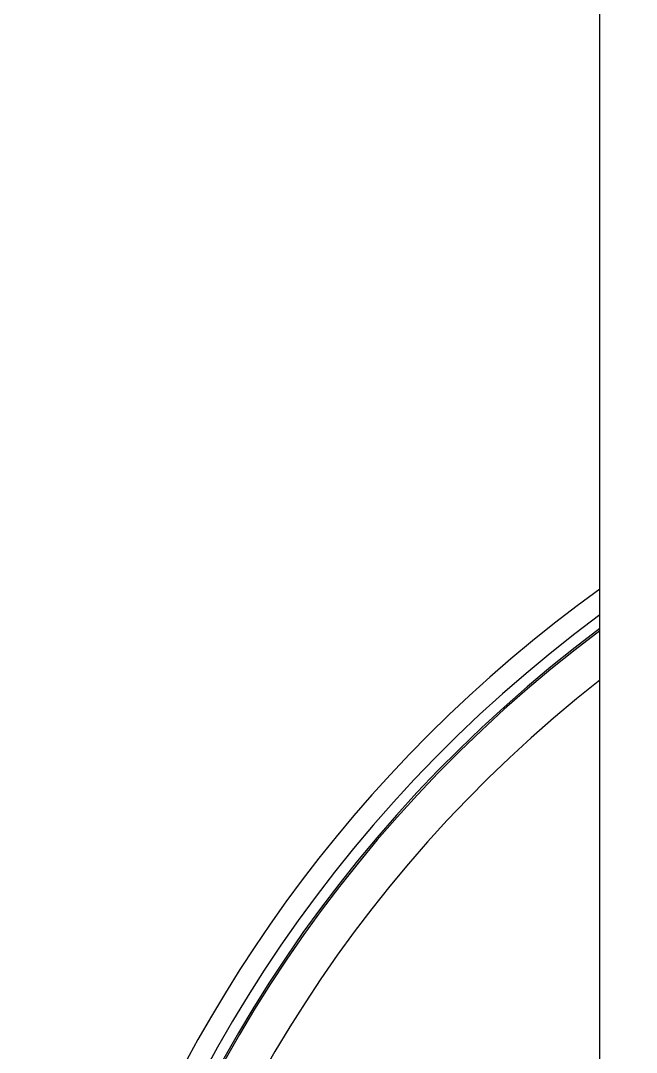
# Model space of a CAD drawing. Extents: x 2 to 136, y 1 to 99.
# Drawn here: x 122.192 to 125.133, y 48.479 to 53.406 of the extents above; entities that cross this region are included whole.
import ezdxf

# ---------------------------------------------------------------- set-up
doc = ezdxf.new("R2010")
doc.units = 0
doc.header["$MEASUREMENT"] = 0
doc.layers.add('OBJECT', color=7, linetype='CONTINUOUS')

msp = doc.modelspace()

# ---------------------------------------------------------------- linework, layer by layer
at = {"layer": 'OBJECT'}
msp.add_line((124.9586, 44.4974), (124.9586, 53.47), dxfattribs=at)
for radius, start, end in [(6.655, 125.7481, 198.09222), (6.555, 126.37982, 288.09222), (6.5028, 126.71932, 288.09222), (6.4944, 126.7749, 288.09222), (6.3069, 128.05888, 288.09222), (6.655, 198.09222, 30.43444)]:
    msp.add_arc((128.8466, 45.29), radius, start, end, dxfattribs=at)

doc.saveas('drawing.dxf')
